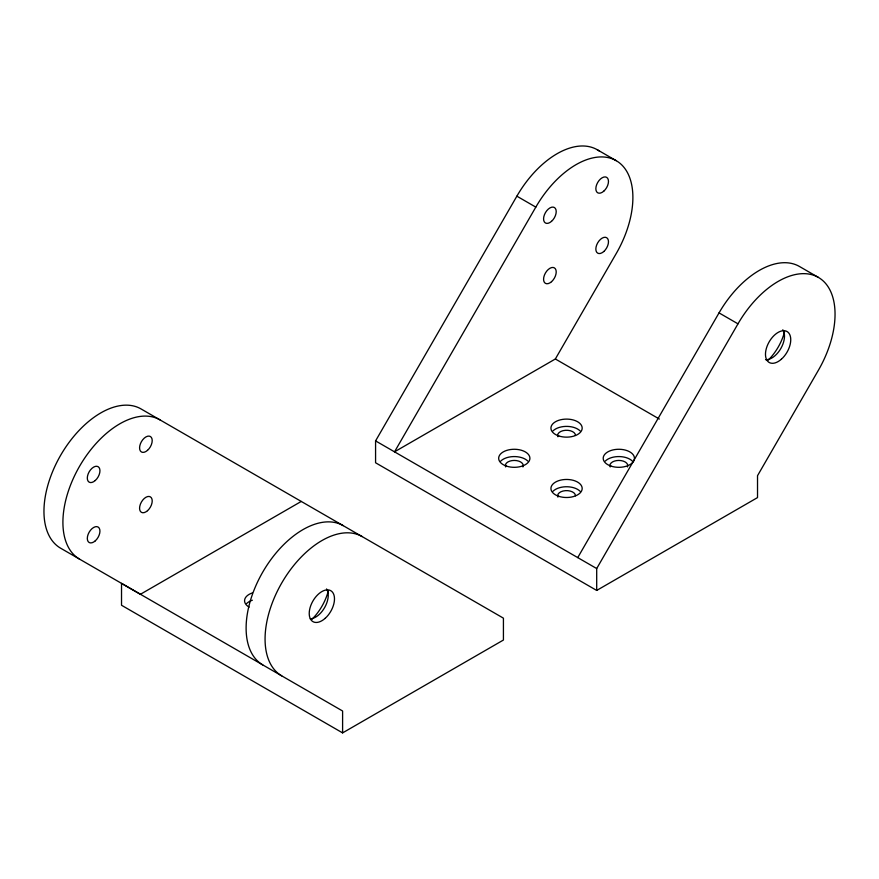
<?xml version="1.0" encoding="UTF-8"?>
<svg xmlns="http://www.w3.org/2000/svg" width="879" height="879" viewBox="0 0 879 879"><rect width="100%" height="100%" fill="white"/><g stroke="black" fill="none" stroke-linecap="round" stroke-linejoin="round"><path stroke-width="1.32" d="M577.745 557.605L719.033 312.891A80.407 46.422 -60 0 1 799.44 266.469L818.393 277.412A80.407 46.422 -60 0 1 818.393 370.257L757.522 475.704L757.522 497.591L596.698 590.435L375.575 462.772L375.575 440.895L516.863 196.171A80.407 46.422 -60 0 1 599.533 151.21M616.234 160.692A80.407 46.422 -60 0 0 535.816 207.114L394.528 451.828L555.352 358.984L616.234 253.537A80.407 46.422 -60 0 0 616.234 160.692L597.28 149.749M596.698 590.435L596.698 568.548L737.986 323.835A80.407 46.422 -60 0 1 818.393 277.412M301.255 501.437L140.431 594.281L121.522 583.37L121.522 605.257L342.601 732.888L503.425 640.033L503.425 618.157L141.014 408.922A80.407 46.422 -60 0 0 60.607 455.344A80.407 46.422 -60 0 0 60.607 548.188L342.601 711.001L342.601 732.888M516.863 196.171L535.816 207.114M719.033 312.891L737.986 323.835M555.352 358.984L659.371 419.041M375.575 440.895L596.698 568.548M79.56 559.132A80.407 46.422 -60 0 1 79.56 466.288A80.407 46.422 -60 0 1 159.967 419.854M262.766 664.909A80.407 46.422 -60 0 1 262.766 572.064A80.407 46.422 -60 0 1 343.184 525.631M281.719 675.852A80.407 46.422 -60 0 1 281.719 583.008A80.407 46.422 -60 0 1 362.137 536.575M328.317 590.875A37.973 21.92 -60 0 1 311.836 619.42M326.548 588.952A17.866 10.317 -60 0 1 324.922 607.048A17.866 10.317 -60 0 1 310.265 618.871M249.131 607.125A15.635 9.032 0 0 1 252.361 592.929M246.647 603.532A15.635 9.032 0 0 1 252.361 600.225M784.584 331.702A37.973 21.92 -60 0 1 768.103 360.258M782.804 329.779A17.866 10.317 -60 0 1 780.805 348.556A17.866 10.317 -60 0 1 765.543 359.676M557.923 497.107A8.933 5.153 0 0 1 565.384 490.658A8.933 5.153 0 0 1 575.481 495.767M557.923 436.753A8.933 5.153 0 0 1 565.384 430.303A8.933 5.153 0 0 1 575.481 435.413M505.656 466.925A8.933 5.153 0 0 1 514.281 460.431A8.933 5.153 0 0 1 522.917 466.925M610.191 466.925A8.933 5.153 0 0 1 618.816 460.431A8.933 5.153 0 0 1 627.441 466.925M553.012 491.251A15.635 9.032 0 0 1 580.085 491.251M605.279 461.079A15.635 9.032 0 0 1 632.353 461.079M553.012 430.897A15.635 9.032 0 0 1 580.085 430.897M500.744 461.079A15.635 9.032 0 0 1 527.818 461.079M147.529 450.334A8.933 5.153 -60 0 0 150.364 436.5A8.933 5.153 -60 0 0 139.794 445.873A8.933 5.153 -60 0 0 147.529 450.334M95.262 540.86A8.933 5.153 -60 0 0 98.096 527.026A8.933 5.153 -60 0 0 87.526 536.399A8.933 5.153 -60 0 0 95.262 540.86M147.529 510.688A8.933 5.153 -60 0 0 150.364 496.844A8.933 5.153 -60 0 0 139.794 506.216A8.933 5.153 -60 0 0 147.529 510.688M95.262 480.516A8.933 5.153 -60 0 0 98.096 466.672A8.933 5.153 -60 0 0 87.526 476.044A8.933 5.153 -60 0 0 95.262 480.516M325.12 618.376A17.866 10.317 -60 0 0 330.79 590.699A17.866 10.317 -60 0 0 309.65 609.444A17.866 10.317 -60 0 0 325.12 618.376M551.529 221.343A8.933 5.153 -60 0 0 554.363 207.499A8.933 5.153 -60 0 0 543.793 216.871A8.933 5.153 -60 0 0 551.529 221.343M603.796 251.515A8.933 5.153 -60 0 0 606.631 237.682A8.933 5.153 -60 0 0 596.061 247.054A8.933 5.153 -60 0 0 603.796 251.515M551.529 281.698A8.933 5.153 -60 0 0 554.363 267.853A8.933 5.153 -60 0 0 543.793 277.226A8.933 5.153 -60 0 0 551.529 281.698M603.796 191.161A8.933 5.153 -60 0 0 606.631 177.327A8.933 5.153 -60 0 0 596.061 186.7A8.933 5.153 -60 0 0 603.796 191.161M781.387 359.203A17.866 10.317 -60 0 0 787.046 331.526A17.866 10.317 -60 0 0 765.906 350.271A17.866 10.317 -60 0 0 781.387 359.203M558.736 496.294A15.635 9.032 0 0 0 582.184 488.471A15.635 9.032 0 0 0 558.736 480.659A15.635 9.032 0 0 0 558.736 496.294M611.004 466.112A15.635 9.032 0 0 0 634.451 458.3A15.635 9.032 0 0 0 611.004 450.477A15.635 9.032 0 0 0 611.004 466.112M558.736 435.94A15.635 9.032 0 0 0 582.184 428.117A15.635 9.032 0 0 0 558.736 420.305A15.635 9.032 0 0 0 558.736 435.94M506.469 466.112A15.635 9.032 0 0 0 529.916 458.3A15.635 9.032 0 0 0 506.469 450.477A15.635 9.032 0 0 0 506.469 466.112"/></g></svg>
